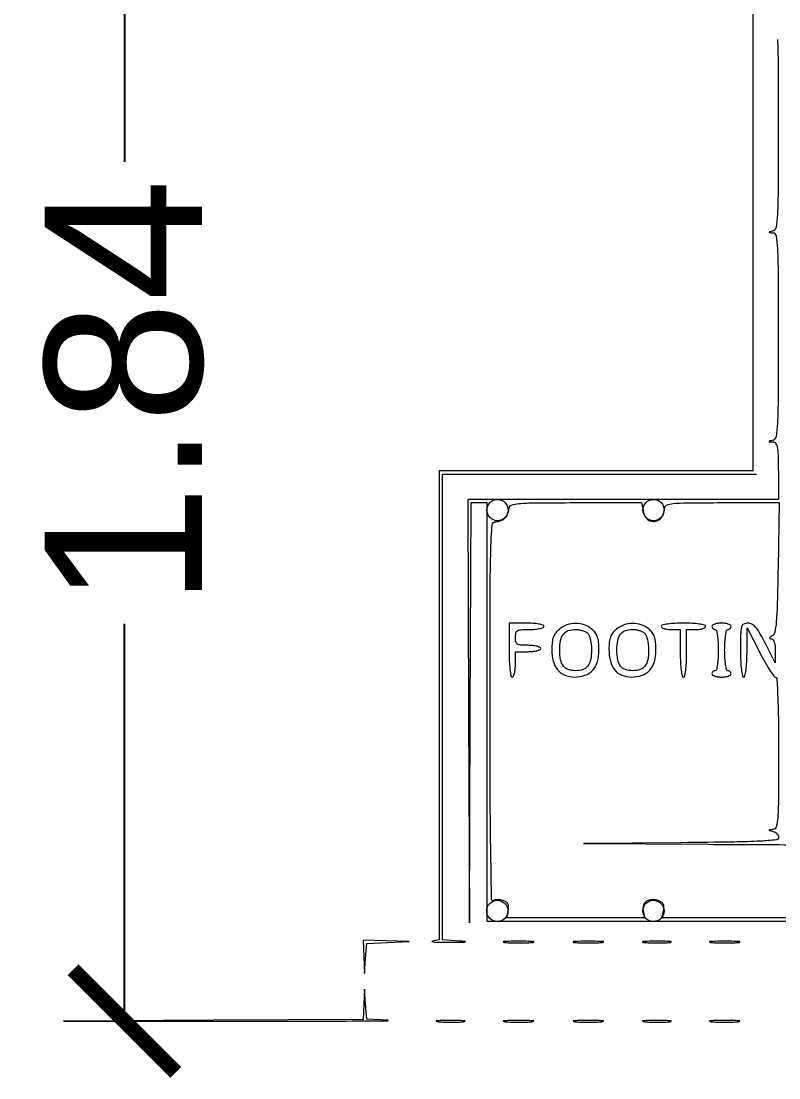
# Model space of a CAD drawing. Header units: metres. Extents: x 1521 to 1862, y -130 to 121.
# Drawn here: x 1526.338 to 1527.445, y -2.412 to -0.869 of the extents above; entities that cross this region are included whole.
import ezdxf

# ---------------------------------------------------------------- set-up
doc = ezdxf.new("R2010")
doc.units = ezdxf.units.M
doc.header["$MEASUREMENT"] = 0
doc.layers.get('DEFPOINTS').update_dxf_attribs({"lineweight": 9})
doc.layers.add('A-WALL', color=250, linetype='Continuous', lineweight=30)
doc.styles.add('2', font='arial.ttf', dxfattribs={"height": 0.23})
doc.dimstyles.new('100', dxfattribs={"dimtxt": 0.23, "dimasz": 0.15, "dimexe": 3, "dimexo": 0, "dimgap": 0.05, "dimtad": 0, "dimzin": 1, "dimdsep": 46, "dimtxsty": '2', "dimblk1": 'ARCHTICK', "dimblk2": 'ARCHTICK', "dimsah": 1, "dimcen": 0.1, "dimse1": 1, "dimse2": 1, "dimclrd": 251, "dimclre": 256, "dimclrt": 256, "dimadec": 0, "dimazin": 1, "dimtfac": 1, "dimtmove": 2, "dimatfit": 0, "dimfxl": 0, "dimtolj": 2, "dimtzin": 0, "dimarcsym": 0})

# ---------------------------------------------------------------- blocks, each defined once
blk = doc.blocks.new('_ARCHTICK')
at = {"color": 0, "linetype": 'ByBlock', "const_width": 0.15}
blk.add_lwpolyline([(-0.5, -0.5), (0.5, 0.5)], dxfattribs=at)
blk = doc.blocks.new('*D315')
at = {"layer": 'A-WALL', "color": 251, "lineweight": -2, "ltscale": 5}
for p, q in [((1526.4892, -0.4939), (1526.4892, -1.0742)), ((1526.4892, -2.3294), (1526.4892, -1.7491))]:
    blk.add_line(p, q, dxfattribs=at)
at = {"layer": 'DEFPOINTS', "color": 0, "ltscale": 5}
for p in [(1526.4787, -0.4939), (1526.4892, -0.4939), (1526.4787, -2.3294)]:
    blk.add_point(p, dxfattribs=at)
at = {"layer": 'A-WALL', "color": 251, "lineweight": -2, "ltscale": 5, "xscale": 0.15, "yscale": 0.15, "zscale": 0.15}
for p, rotation in [((1526.4892, -0.4939), 90), ((1526.4892, -2.3294), 270)]:
    blk.add_blockref('_ARCHTICK', p, dxfattribs=dict(at, rotation=rotation))
at = {"layer": 'A-WALL', "lineweight": 5, "ltscale": 5, "insert": (1526.4892, -1.4117), "char_height": 0.23, "attachment_point": 5, "rotation": 90, "style": '2'}
blk.add_mtext('\\A2;1.84', dxfattribs=at)

msp = doc.modelspace()

# ---------------------------------------------------------------- linework, layer by layer
at = {"layer": 'A-WALL', "lineweight": 5, "ltscale": 5}
for p, q in [((1527.40759, -1.52575), (1527.40759, 0.11573)), ((1527.17832, -1.52575), (1526.94906, -1.52575)), ((1526.94906, -1.52575), (1526.94906, -1.86816)), ((1527.40759, -1.52575), (1527.17832, -1.52575)), ((1527.44464, -1.52575), (1527.44464, -1.56743)), ((1526.95369, -1.87056), (1526.95369, -1.53038)), ((1526.95369, -1.53038), (1527.18296, -1.53038)), ((1527.18296, -1.53038), (1527.41222, -1.53038)), ((1527.21769, -1.56743), (1526.99074, -1.56743)), ((1526.99074, -1.56743), (1526.99187, -1.87659)), ((1526.99422, -1.8789), (1526.99544, -1.57206)), ((1526.99544, -1.57206), (1527.00699, -1.57206)), ((1527.00699, -1.57206), (1527.01853, -1.57206)), ((1527.01853, -1.57206), (1527.01853, -1.87775)), ((1527.44464, -1.56743), (1527.21769, -1.56743)), ((1526.94906, -1.86816), (1526.94906, -2.21058)), ((1526.95369, -2.21074), (1526.95369, -1.87056)), ((1526.99187, -1.87659), (1526.99299, -2.18575)), ((1526.99299, -2.18575), (1526.99422, -1.8789)), ((1527.01853, -1.87775), (1527.01853, -2.18343)), ((1527.01853, -2.18343), (1527.36579, -2.18343)), ((1527.36579, -2.18343), (1527.71304, -2.18343)), ((1526.94906, -2.21058), (1526.93864, -2.21258)), ((1526.97801, -2.21244), (1526.95369, -2.21074))]:
    msp.add_line(p, q, dxfattribs=at)
msp.add_lwpolyline([(1527.48041, -2.1788), (1527.37748, -2.1788), (1527.27456, -2.1788), (1527.27668, -2.16768, 0.04792), (1527.27718, -2.1623, 0.114853), (1527.27627, -2.15842, 0.130559), (1527.27384, -2.15565, 0.071147), (1527.26974, -2.15368, 0.076905), (1527.25972, -2.15212, 0.139213), (1527.2518, -2.15437, 0.172794), (1527.24731, -2.15997, 0.131317), (1527.24674, -2.16787), (1527.24883, -2.1788), (1527.14822, -2.1788), (1527.04761, -2.1788), (1527.04973, -2.16768, 0.048773), (1527.05024, -2.1622, 0.121266), (1527.04926, -2.15833, 0.131833), (1527.04666, -2.15555, 0.062681), (1527.04219, -2.15348, 0.037029), (1527.03814, -2.15252, 0.036658), (1527.03398, -2.15216, 0.039093), (1527.03031, -2.1524, 0.102861), (1527.02784, -2.1533, -0.580768), (1527.02554, -2.15205, -0.000691), (1527.02433, -2.0861, -0.003171), (1527.02343, -2.00138, -0.001072), (1527.02317, -1.87802, -0.000508), (1527.02334, -1.70309, -0.006983), (1527.02436, -1.63964, -0.010681), (1527.02615, -1.60483, -0.393082), (1527.0315, -1.59985, 0.056383), (1527.0351, -1.59944, 0.038823), (1527.03902, -1.59822, 0.039117), (1527.04266, -1.59642, 0.062206), (1527.0454, -1.59429, 0.062206), (1527.04753, -1.59156, 0.039117), (1527.04932, -1.58792, 0.038823), (1527.05055, -1.584, 0.056383), (1527.05096, -1.5804, -0.322034), (1527.05437, -1.57565, -0.059719), (1527.06554, -1.57332, -0.019843), (1527.08842, -1.57226, -0.001663), (1527.14764, -1.57206), (1527.24432, -1.57206), (1527.2471, -1.58596, 0.170052), (1527.25337, -1.59655, 0.223139), (1527.2641, -1.59941, 0.201059), (1527.27402, -1.59298, 0.15078), (1527.2779, -1.5804, -0.305147), (1527.28105, -1.57572, -0.071834), (1527.29069, -1.57333, -0.02284), (1527.31066, -1.57226, -0.00198), (1527.36161, -1.57206), (1527.44532, -1.57206), (1527.44382, -1.66718, -0.002509), (1527.44276, -1.71821, -0.014722), (1527.44128, -1.74497, -0.022686), (1527.43918, -1.76103, -0.211139), (1527.43538, -1.76669, 0.02109), (1527.43251, -1.76868, 0.168873), (1527.43163, -1.76999, 0.4086), (1527.43212, -1.77085, 0.065386), (1527.43422, -1.77115, -0.230652), (1527.43662, -1.77236, -0.08664), (1527.4384, -1.77579, -0.055716), (1527.43948, -1.78125, -0.024874), (1527.43973, -1.78859), (1527.43945, -1.80596), (1527.42485, -1.77701, 0.01245), (1527.41696, -1.76231, 0.049823), (1527.41106, -1.75398, 0.088187), (1527.40562, -1.7496, 0.126351), (1527.39965, -1.74806, 0.123153), (1527.39369, -1.74955, 0.207368), (1527.39053, -1.75352, 0.061415), (1527.38928, -1.7624, 0.004356), (1527.38906, -1.78743, 0.009838), (1527.38937, -1.80327, 0.019442), (1527.39035, -1.8158, 0.015687), (1527.39176, -1.82518, 0.362465), (1527.39369, -1.8268, 0.355727), (1527.3956, -1.82525, 0.017268), (1527.39707, -1.81661, 0.02086), (1527.39815, -1.80513, 0.011197), (1527.39856, -1.7909), (1527.39879, -1.75501), (1527.41714, -1.7909, 0.009448), (1527.4245, -1.80466, 0.014503), (1527.43144, -1.81625, 0.008884), (1527.43758, -1.82549, 0.246536), (1527.44006, -1.8268, -0.39909), (1527.44216, -1.82879, -0.002693), (1527.44343, -1.85609, -0.007288), (1527.44436, -1.89083, -0.002997), (1527.44464, -1.93796, -0.00148), (1527.44444, -2.00534, -0.016631), (1527.44339, -2.03208, -0.042637), (1527.44122, -2.04573, -0.326326), (1527.43653, -2.04965, 0.002113), (1527.4311, -2.05004, 0.392517), (1527.43074, -2.05041, 0.339035), (1527.43109, -2.05086, 0.001923), (1527.43653, -2.05231, -0.070909), (1527.43963, -2.05361, -0.070025), (1527.44226, -2.05572, -0.075684), (1527.44403, -2.05831, -0.113034), (1527.44464, -2.06097, -0.385233), (1527.44124, -2.06473, -0.011248), (1527.41804, -2.06653, -0.009992), (1527.37971, -2.06787, -0.001476), (1527.30222, -2.0688), (1527.1598, -2.0701), (1527.34159, -2.07118, 0.000695), (1527.46075, -2.07173, 0.012037)], format="xyb", dxfattribs=at)
for points in [[(1527.05096, -1.78743, 0.009838), (1527.05127, -1.80327, 0.019442), (1527.05225, -1.8158, 0.015687), (1527.05365, -1.82518, 0.362465), (1527.05559, -1.8268, 0.295869), (1527.05738, -1.82564, 0.04382), (1527.05886, -1.82136, 0.037669), (1527.05988, -1.81537, 0.023598), (1527.06022, -1.80827), (1527.06022, -1.78975), (1527.07874, -1.78975, 0.023598), (1527.08584, -1.78941, 0.037669), (1527.09183, -1.78839, 0.04382), (1527.09611, -1.78691, 0.295869), (1527.09727, -1.78511, 0.295869), (1527.09611, -1.78332, 0.04382), (1527.09183, -1.78184, 0.037669), (1527.08584, -1.78082, 0.023598), (1527.07874, -1.78048, -0.016149), (1527.06799, -1.78014, -0.124134), (1527.06323, -1.7786, -0.201266), (1527.06092, -1.77533, -0.05449), (1527.06022, -1.7689, -0.058662), (1527.06099, -1.76239, -0.210352), (1527.06346, -1.75913, -0.114574), (1527.06865, -1.75764, -0.012699), (1527.08106, -1.75732, 0.020945), (1527.08905, -1.75699, 0.033738), (1527.09578, -1.75596, 0.036969), (1527.10067, -1.75449, 0.31052), (1527.1019, -1.75269, 0.332234), (1527.10055, -1.75088, 0.026982), (1527.09442, -1.74942, 0.027868), (1527.08619, -1.7484, 0.017105), (1527.07643, -1.74806), (1527.05096, -1.74806)], [(1527.12442, -1.75692, 0.055239), (1527.11905, -1.76234, 0.079106), (1527.11574, -1.76823, 0.063961), (1527.11401, -1.77577, 0.024542), (1527.11348, -1.78653, 0.060601), (1527.11558, -1.80378, 0.110162), (1527.12187, -1.81644, 0.126971), (1527.13221, -1.82409, 0.096454), (1527.14611, -1.8268, 0.07935), (1527.16186, -1.82428, 0.128773), (1527.17318, -1.81698, 0.120914), (1527.17993, -1.80467, 0.065209), (1527.18218, -1.78743, 0.021251), (1527.18169, -1.77582, 0.06125), (1527.18003, -1.76795, 0.080428), (1527.17685, -1.76197, 0.059929), (1527.17164, -1.7566, 0.08706), (1527.16063, -1.75049, 0.085183), (1527.14811, -1.74843, 0.084607), (1527.13555, -1.75065, 0.084303)], [(1527.16582, -1.76288, -0.110874), (1527.16796, -1.76627, -0.030271), (1527.16974, -1.77239, -0.02905), (1527.17097, -1.77975, -0.026629), (1527.17138, -1.78743, -0.043434), (1527.17014, -1.80163, -0.121105), (1527.16614, -1.81073, -0.149886), (1527.159, -1.8158, -0.080168), (1527.14822, -1.81754, -0.080168), (1527.13744, -1.8158, -0.149886), (1527.1303, -1.81073, -0.121105), (1527.1263, -1.80163, -0.043434), (1527.12506, -1.78743, -0.043434), (1527.1263, -1.77323, -0.121105), (1527.1303, -1.76413, -0.149886), (1527.13744, -1.75906, -0.080168), (1527.14822, -1.75732, -0.040779), (1527.15324, -1.75773, -0.035729), (1527.15836, -1.75896, -0.03742), (1527.16283, -1.76075, -0.082665)], [(1527.20778, -1.75692, 0.055239), (1527.20242, -1.76234, 0.079106), (1527.19911, -1.76823, 0.063961), (1527.19738, -1.77577, 0.024542), (1527.19685, -1.78653, 0.060601), (1527.19895, -1.80378, 0.110162), (1527.20524, -1.81644, 0.126971), (1527.21558, -1.82409, 0.096454), (1527.22948, -1.8268, 0.07935), (1527.24523, -1.82428, 0.128773), (1527.25655, -1.81698, 0.120914), (1527.26329, -1.80467, 0.065209), (1527.26555, -1.78743, 0.021251), (1527.26506, -1.77582, 0.06125), (1527.2634, -1.76795, 0.080428), (1527.26021, -1.76197, 0.059929), (1527.255, -1.7566, 0.08706), (1527.244, -1.75049, 0.085183), (1527.23148, -1.74843, 0.084607), (1527.21892, -1.75065, 0.084303)], [(1527.24919, -1.76288, -0.110874), (1527.25133, -1.76627, -0.030271), (1527.25311, -1.77239, -0.02905), (1527.25434, -1.77975, -0.026629), (1527.25474, -1.78743, -0.043434), (1527.25351, -1.80163, -0.121105), (1527.24951, -1.81073, -0.149886), (1527.24237, -1.8158, -0.080168), (1527.23159, -1.81754, -0.080168), (1527.22081, -1.8158, -0.149886), (1527.21367, -1.81073, -0.121105), (1527.20967, -1.80163, -0.043434), (1527.20843, -1.78743, -0.043434), (1527.20967, -1.77323, -0.121105), (1527.21367, -1.76413, -0.149886), (1527.22081, -1.75906, -0.080168), (1527.23159, -1.75732, -0.040779), (1527.23661, -1.75773, -0.035729), (1527.24172, -1.75896, -0.03742), (1527.2462, -1.76075, -0.082665)], [(1527.27327, -1.75269, 0.254951), (1527.27424, -1.75447, 0.06271), (1527.27735, -1.75596, 0.048861), (1527.28184, -1.75699, 0.031626), (1527.28717, -1.75732), (1527.30106, -1.75732), (1527.30106, -1.79206, 0.011522), (1527.30138, -1.80585, 0.02162), (1527.30237, -1.81696, 0.018508), (1527.30379, -1.82526, 0.354925), (1527.30569, -1.8268, 0.354925), (1527.30759, -1.82526, 0.018508), (1527.30901, -1.81696, 0.02162), (1527.31001, -1.80585, 0.011522), (1527.31032, -1.79206), (1527.31032, -1.75732), (1527.32422, -1.75732, 0.031626), (1527.32954, -1.75699, 0.048861), (1527.33403, -1.75596, 0.06271), (1527.33714, -1.75447, 0.254951), (1527.33811, -1.75269, 0.350432), (1527.33661, -1.75082, 0.020168), (1527.32885, -1.74938, 0.022889), (1527.31846, -1.74838, 0.01259), (1527.30569, -1.74806, 0.01259), (1527.29292, -1.74838, 0.022889), (1527.28253, -1.74938, 0.020168), (1527.27477, -1.75082, 0.350432)], [(1527.34738, -1.75269, 0.099038), (1527.34773, -1.75446, 0.097945), (1527.34874, -1.75596, 0.097945), (1527.35024, -1.75697, 0.099038), (1527.35201, -1.75732, -0.345347), (1527.35386, -1.75878, -0.022017), (1527.3553, -1.76601, -0.024301), (1527.35631, -1.77568, -0.013867), (1527.35664, -1.78743, -0.013867), (1527.35631, -1.79918, -0.024301), (1527.3553, -1.80885, -0.022017), (1527.35386, -1.81608, -0.345347), (1527.35201, -1.81754, 0.099038), (1527.35024, -1.81789, 0.097945), (1527.34874, -1.8189, 0.097945), (1527.34773, -1.8204, 0.099038), (1527.34738, -1.82217, 0.254951), (1527.34835, -1.82395, 0.06271), (1527.35146, -1.82544, 0.048861), (1527.35595, -1.82646, 0.031626), (1527.36127, -1.8268, 0.031626), (1527.36659, -1.82646, 0.048861), (1527.37108, -1.82544, 0.06271), (1527.3742, -1.82395, 0.254951), (1527.37517, -1.82217, 0.099038), (1527.37481, -1.8204, 0.097945), (1527.37381, -1.8189, 0.097945), (1527.3723, -1.81789, 0.099038), (1527.37053, -1.81754, -0.345347), (1527.36868, -1.81608, -0.022017), (1527.36724, -1.80885, -0.024301), (1527.36623, -1.79918, -0.013867), (1527.3659, -1.78743, -0.013867), (1527.36623, -1.77568, -0.024301), (1527.36724, -1.76601, -0.022017), (1527.36868, -1.75878, -0.345347), (1527.37053, -1.75732, 0.099038), (1527.3723, -1.75697, 0.097945), (1527.37381, -1.75596, 0.097945), (1527.37481, -1.75446, 0.099038), (1527.37517, -1.75269, 0.254951), (1527.3742, -1.75091, 0.06271), (1527.37108, -1.74942, 0.048861), (1527.36659, -1.7484, 0.031626), (1527.36127, -1.74806, 0.031626), (1527.35595, -1.7484, 0.048861), (1527.35146, -1.74942, 0.06271), (1527.34835, -1.75091, 0.254951)], [(1527.04517, -2.21461, 0.014123), (1527.05413, -2.21516, 0.008335), (1527.06485, -2.21534, 0.008335), (1527.07557, -2.21516, 0.014123), (1527.08453, -2.21461, 0.084525), (1527.08698, -2.21397, 0.76997), (1527.08687, -2.21336, 0.018707), (1527.07896, -2.21294, 0.003751), (1527.06485, -2.21284, 0.003751), (1527.05074, -2.21294, 0.018707), (1527.04283, -2.21336, 0.76997), (1527.04273, -2.21397, 0.084525)], [(1527.14706, -2.21461, 0.014123), (1527.15602, -2.21516, 0.008335), (1527.16674, -2.21534, 0.008335), (1527.17747, -2.21516, 0.014123), (1527.18643, -2.21461, 0.084525), (1527.18887, -2.21397, 0.76997), (1527.18877, -2.21336, 0.018707), (1527.18086, -2.21294, 0.003751), (1527.16674, -2.21284, 0.003751), (1527.15263, -2.21294, 0.018707), (1527.14472, -2.21336, 0.76997), (1527.14462, -2.21397, 0.084525)], [(1527.24908, -2.21462, 0.013671), (1527.25792, -2.21517, 0.00893), (1527.26813, -2.21534, 0.008983), (1527.2781, -2.21515, 0.016947), (1527.28613, -2.21459, 0.153636), (1527.28763, -2.21394, 0.661512), (1527.28743, -2.21332, 0.018464), (1527.27963, -2.21291, 0.004138), (1527.26632, -2.21281, 0.003921), (1527.25306, -2.21292, 0.022011), (1527.24597, -2.21335, 0.807686), (1527.24591, -2.21396, 0.057523)], [(1527.34622, -2.21461, 0.014123), (1527.35518, -2.21516, 0.008335), (1527.3659, -2.21534, 0.008335), (1527.37663, -2.21516, 0.014123), (1527.38559, -2.21461, 0.084525), (1527.38803, -2.21397, 0.76997), (1527.38792, -2.21336, 0.018707), (1527.38002, -2.21294, 0.003751), (1527.3659, -2.21284, 0.003751), (1527.35179, -2.21294, 0.018707), (1527.34388, -2.21336, 0.76997), (1527.34378, -2.21397, 0.084525)], [(1526.83874, -2.30496), (1526.8379, -2.32692), (1526.61906, -2.32817), (1526.40022, -2.32942), (1526.65264, -2.32962, 0.000591), (1526.74739, -2.32959, 0.001204), (1526.8218, -2.32929, 0.001178), (1526.87403, -2.32884, 0.968942), (1526.87404, -2.32821), (1526.84303, -2.3266), (1526.8413, -2.3048), (1526.83957, -2.28301)], [(1526.94803, -2.33041, 0.013671), (1526.95686, -2.33096, 0.00893), (1526.96708, -2.33113, 0.008983), (1526.97705, -2.33094, 0.016947), (1526.98508, -2.33038, 0.153636), (1526.98657, -2.32973, 0.661512), (1526.98637, -2.32911, 0.018464), (1526.97858, -2.3287, 0.004138), (1526.96527, -2.3286, 0.003921), (1526.952, -2.32871, 0.022011), (1526.94492, -2.32914, 0.807686), (1526.94486, -2.32975, 0.057523)], [(1527.04517, -2.3304, 0.014123), (1527.05413, -2.33095, 0.008335), (1527.06485, -2.33113, 0.008335), (1527.07557, -2.33095, 0.014123), (1527.08453, -2.3304, 0.084525), (1527.08698, -2.32975, 0.76997), (1527.08687, -2.32915, 0.018707), (1527.07896, -2.32873, 0.003751), (1527.06485, -2.32863, 0.003751), (1527.05074, -2.32873, 0.018707), (1527.04283, -2.32915, 0.76997), (1527.04273, -2.32975, 0.084525)], [(1527.14706, -2.3304, 0.014123), (1527.15602, -2.33095, 0.008335), (1527.16674, -2.33113, 0.008335), (1527.17747, -2.33095, 0.014123), (1527.18643, -2.3304, 0.084525), (1527.18887, -2.32975, 0.76997), (1527.18877, -2.32915, 0.018707), (1527.18086, -2.32873, 0.003751), (1527.16674, -2.32863, 0.003751), (1527.15263, -2.32873, 0.018707), (1527.14472, -2.32915, 0.76997), (1527.14462, -2.32975, 0.084525)], [(1527.24908, -2.33041, 0.013671), (1527.25792, -2.33096, 0.00893), (1527.26813, -2.33113, 0.008983), (1527.2781, -2.33094, 0.016947), (1527.28613, -2.33038, 0.153636), (1527.28763, -2.32973, 0.661512), (1527.28743, -2.32911, 0.018464), (1527.27963, -2.3287, 0.004138), (1527.26632, -2.3286, 0.003921), (1527.25306, -2.32871, 0.022011), (1527.24597, -2.32914, 0.807686), (1527.24591, -2.32975, 0.057523)], [(1527.34622, -2.3304, 0.014123), (1527.35518, -2.33095, 0.008335), (1527.3659, -2.33113, 0.008335), (1527.37663, -2.33095, 0.014123), (1527.38559, -2.3304, 0.084525), (1527.38803, -2.32975, 0.76997), (1527.38792, -2.32915, 0.018707), (1527.38002, -2.32873, 0.003751), (1527.3659, -2.32863, 0.003751), (1527.35179, -2.32873, 0.018707), (1527.34388, -2.32915, 0.76997), (1527.34378, -2.32975, 0.084525)]]:
    msp.add_lwpolyline(points, format="xyb", close=True, dxfattribs=at)
msp.add_lwpolyline([(1526.83874, -2.23554), (1526.83957, -2.25985), (1526.8413, -2.23806), (1526.84303, -2.21626), (1526.87404, -2.21465), (1526.90506, -2.21303), (1526.87148, -2.21213), (1526.8379, -2.21122)], close=True, dxfattribs=at)
for centre in [(1527.03404, -1.58293), (1527.262, -1.58293), (1527.03392, -2.16845), (1527.26188, -2.16845)]:
    msp.add_circle(centre, 0.0155, dxfattribs=at)
for centre, radius, start, end in [((1526.72455, -0.93396), 0.7199, 0.23959, 3.07811), ((1505.45137, -1.02289), 21.99327, 0.000031, 0.239528), ((1506.24117, -1.02289), 21.20347, 359.752971, 0.00003), ((1526.70385, -1.11112), 0.74059, 356.9537, 359.75303), ((1527.25263, -1.14032), 0.19104, 351.11614, 356.95377), ((1527.43487, -1.16881), 0.00659, 284.6454, 351.11613), ((1527.43121, -1.17708), 0.000462, 105.08618, 180.00001), ((1527.43113, -1.17708), 0.000381, 179.99971, 265.72312), ((1527.6218, -1.88412), 0.73274, 104.64545, 105.08617), ((1527.47919, -0.53435), 0.6449, 265.72338, 266.20764), ((1527.43619, -1.1831), 0.00527, 9.25529, 86.20756), ((1527.26883, -1.21037), 0.17484, 3.07818, 9.25523), ((1526.72455, -1.23964), 0.7199, 0.23959, 3.07811), ((1505.45137, -1.32858), 21.99327, 0.000031, 0.239528), ((1506.24117, -1.32858), 21.20347, 359.752971, 0.00003), ((1526.70385, -1.4168), 0.74059, 356.9537, 359.75303), ((1527.25263, -1.44601), 0.19104, 351.11614, 356.95377), ((1527.6218, -2.1898), 0.73274, 104.64545, 105.08617), ((1527.43487, -1.47449), 0.00659, 284.6454, 351.11613), ((1527.43121, -1.48276), 0.000462, 105.08618, 180.00001), ((1527.43113, -1.48276), 0.000381, 179.99971, 265.72312), ((1527.47919, -0.84003), 0.6449, 265.72338, 266.20764), ((1527.43614, -1.48941), 0.0059, 38.19195, 86.20761), ((1527.43091, -1.49353), 0.01256, 10.8669, 38.1919), ((1527.37957, -1.50338), 0.06483, 1.20586, 10.86685), ((1526.31719, -1.52574), 1.12745, 359.99994, 1.20589), ((1526.93871, -2.21295), 0.000371, 100.90219, 253.73129), ((1526.94328, -2.1973), 0.01667, 253.73116, 266.17365), ((1526.95406, -2.03612), 0.17821, 266.1737, 269.24251), ((1526.96099, -1.51192), 0.70245, 269.24254, 270.34948), ((1526.95151, 0.0408), 2.2552, 270.34951, 270.77167), ((1526.95769, -2.50283), 0.2911, 84.20122, 85.99821), ((1526.98137, -2.17578), 0.03843, 270.77164, 278.60367), ((1526.98708, -2.2135), 0.00028, 278.6039, 84.2015)]:
    msp.add_arc(centre, radius, start, end, dxfattribs=at)

# ---------------------------------------------------------------- dimensions: what is measured, and where the dimension line sits
dim = msp.add_aligned_dim(p1=(1526.47872, -2.32942), p2=(1526.47872, -0.49389), distance=-0.01048, dimstyle='100', dxfattribs=at)
dim.commit()
dim.dimension.update_dxf_attribs({"geometry": '*D315', "text_midpoint": (1526.4892, -1.41165)})

doc.saveas('drawing.dxf')
